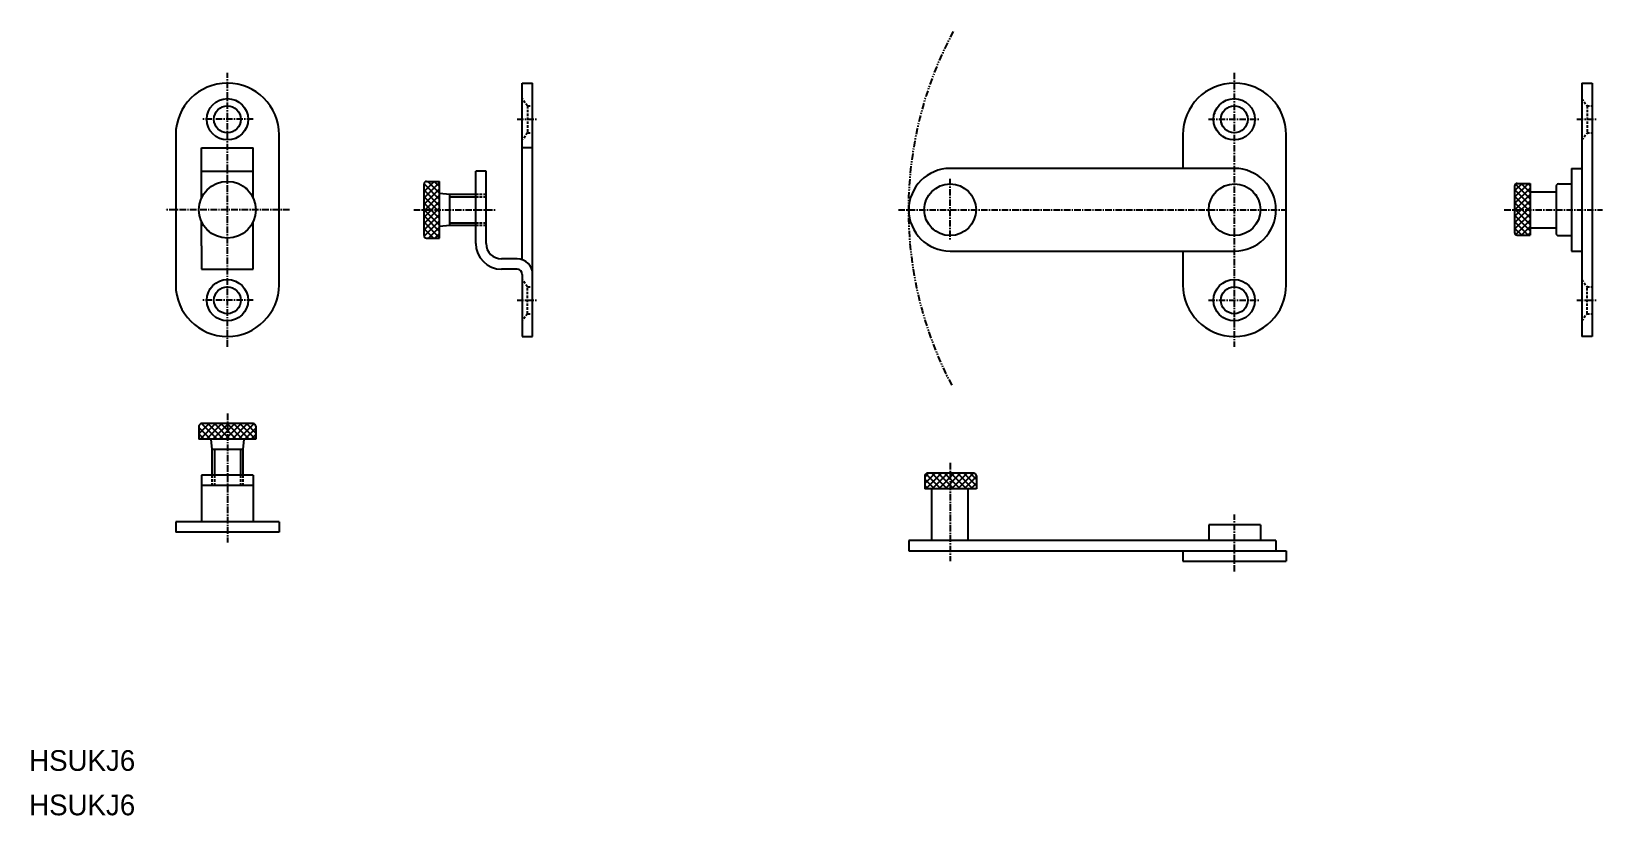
# Model space of a CAD drawing. Extents: x 0 to 304, y 0 to 152.
import ezdxf

# ---------------------------------------------------------------- set-up
doc = ezdxf.new("R2010")
doc.units = 0
for name, pattern in [('CENTER', [2, 1.25, -0.25, 0.25, -0.25]), ('DASHED', [0.75, 0.5, -0.25]), ('PHANTOM', [2.5, 1.25, -0.25, 0.25, -0.25, 0.25, -0.25])]:
    doc.linetypes.add(name, pattern=pattern)
doc.layers.get('0').update_dxf_attribs({"linetype": 'CONTINUOUS'})
doc.layers.add('CENTER', color=1, linetype='CENTER')

msp = doc.modelspace()

# ---------------------------------------------------------------- linework, layer by layer
at = {"color": 7, "linetype": 'CONTINUOUS'}
for p, q in [((95.37, 107.47), (95.37, 141.64)), ((95.37, 141.64), (97.37, 141.64)), ((97.37, 92.64), (97.37, 141.64)), ((300.28, 141.64), (300.28, 92.64)), ((300.28, 141.64), (302.28, 141.64)), ((302.28, 141.64), (302.28, 92.64)), ((28.34, 131.64), (28.34, 102.64)), ((48.34, 102.64), (48.34, 131.64)), ((223.11, 131.64), (223.11, 125.14)), ((243.11, 102.64), (243.11, 131.64)), ((33.34, 129.14), (43.34, 129.14)), ((33.34, 125.14), (33.34, 129.14)), ((43.34, 125.14), (43.34, 129.14)), ((97.37, 129.14), (95.37, 129.14)), ((33.34, 119.43), (33.34, 125.14)), ((33.34, 124.64), (43.34, 124.64)), ((43.34, 119.43), (43.34, 125.14)), ((86.37, 110.64), (86.37, 124.64)), ((88.37, 124.64), (86.37, 124.64)), ((88.37, 110.64), (88.37, 124.64)), ((233.11, 125.14), (178.11, 125.14)), ((298.28, 125.14), (300.28, 125.14)), ((76.37, 112.14), (76.37, 122.14)), ((76.87, 122.64), (79.37, 122.64)), ((79.37, 111.64), (79.37, 122.64)), ((79.37, 120.34), (81.37, 120.14)), ((81.37, 114.14), (81.37, 120.14)), ((81.37, 120.14), (86.37, 120.14)), ((88.37, 114.24), (88.37, 120.04)), ((290.28, 120.64), (295.28, 120.64)), ((33.34, 110.14), (33.34, 114.85)), ((43.34, 110.14), (43.34, 114.85)), ((79.37, 113.94), (81.37, 114.14)), ((81.37, 114.14), (86.37, 114.14)), ((290.28, 113.64), (295.28, 113.64)), ((33.34, 110.14), (33.34, 105.64)), ((43.34, 105.64), (43.34, 110.14)), ((76.87, 111.64), (79.37, 111.64)), ((94.37, 107.64), (91.37, 107.64)), ((178.11, 109.14), (233.11, 109.14)), ((223.11, 109.14), (223.11, 102.64)), ((298.28, 109.14), (300.28, 109.14)), ((33.34, 105.64), (43.34, 105.64)), ((94.37, 105.64), (91.37, 105.64)), ((95.37, 104.64), (95.37, 92.64)), ((95.37, 92.64), (97.37, 92.64)), ((302.28, 92.64), (300.28, 92.64)), ((32.84, 75.27), (32.84, 72.77)), ((43.34, 75.77), (33.34, 75.77)), ((43.84, 75.27), (43.84, 72.77)), ((43.84, 72.77), (32.84, 72.77)), ((35.14, 72.77), (35.34, 70.77)), ((41.34, 70.77), (35.34, 70.77)), ((35.34, 70.77), (35.34, 65.77)), ((41.54, 72.77), (41.34, 70.77)), ((41.34, 70.77), (41.34, 65.77)), ((33.34, 65.77), (33.34, 56.77)), ((43.34, 65.77), (33.34, 65.77)), ((43.34, 65.77), (43.34, 56.77)), ((43.34, 63.77), (33.34, 63.77)), ((174.52, 63.16), (174.52, 53.16)), ((181.52, 63.16), (181.52, 53.16)), ((48.34, 56.77), (28.34, 56.77)), ((28.34, 56.77), (28.34, 54.77)), ((48.34, 54.77), (28.34, 54.77)), ((48.34, 56.77), (48.34, 54.77)), ((238.11, 56.16), (228.11, 56.16)), ((228.11, 56.16), (228.11, 53.16)), ((238.11, 56.16), (238.11, 53.16)), ((170.11, 53.16), (170.11, 51.16)), ((241.11, 53.16), (170.11, 53.16)), ((228.05, 53.16), (220.44, 53.16)), ((241.11, 53.16), (241.11, 51.16)), ((170.11, 51.16), (243.11, 51.16)), ((223.11, 51.16), (223.11, 49.16)), ((223.11, 49.16), (243.11, 49.16)), ((243.11, 51.16), (243.11, 49.16))]:
    msp.add_line(p, q, dxfattribs=at)
at = {"color": 3, "linetype": 'DASHED'}
for p, q in [((96.37, 137.24), (95.37, 138.64)), ((96.37, 137.24), (96.37, 132.04)), ((96.37, 137.24), (97.37, 137.24)), ((300.28, 138.64), (301.28, 137.24)), ((301.28, 137.24), (302.28, 137.24)), ((301.28, 137.24), (301.28, 132.04)), ((96.37, 132.04), (95.37, 130.64)), ((96.37, 132.04), (97.37, 132.04)), ((300.28, 130.64), (301.28, 132.04)), ((301.28, 132.04), (302.28, 132.04)), ((86.37, 120.14), (88.37, 120.14)), ((86.37, 119.64), (88.37, 119.64)), ((86.37, 114.64), (88.37, 114.64)), ((86.37, 114.14), (88.37, 114.14)), ((96.37, 102.24), (95.37, 103.64)), ((300.28, 103.64), (301.28, 102.24)), ((96.37, 97.04), (96.37, 102.24)), ((96.37, 102.24), (97.37, 102.24)), ((301.28, 102.24), (302.28, 102.24)), ((301.28, 97.04), (301.28, 102.24)), ((96.37, 97.04), (95.37, 95.64)), ((96.37, 97.04), (97.37, 97.04)), ((300.28, 95.64), (301.28, 97.04)), ((301.28, 97.04), (302.28, 97.04)), ((35.34, 65.77), (35.34, 63.77)), ((35.84, 65.77), (35.84, 63.77)), ((40.84, 65.77), (40.84, 63.77)), ((41.34, 65.77), (41.34, 63.77))]:
    msp.add_line(p, q, dxfattribs=at)
at = {"color": 7}
for p, q in [((298.28, 125.14), (298.28, 109.14)), ((78.33, 122.64), (76.37, 120.68)), ((79.37, 122.44), (76.37, 119.44)), ((76.37, 122.14), (79.37, 119.14)), ((77.1, 122.64), (79.37, 120.38)), ((78.34, 122.64), (79.37, 121.62)), ((287.28, 119.57), (289.95, 122.23)), ((287.28, 120.8), (288.71, 122.23)), ((287.28, 121.73), (287.28, 112.73)), ((290.28, 119.27), (287.45, 122.1)), ((287.78, 122.23), (290.28, 122.23)), ((290.28, 120.51), (288.56, 122.23)), ((290.28, 121.75), (289.8, 122.23)), ((290.28, 122.23), (290.28, 112.23)), ((295.28, 121.64), (295.28, 112.64)), ((295.78, 122.14), (298.28, 122.14)), ((79.37, 121.2), (76.37, 118.2)), ((76.37, 120.91), (79.37, 117.91)), ((79.37, 119.96), (76.37, 116.96)), ((76.37, 119.67), (79.37, 116.67)), ((79.37, 118.73), (76.37, 115.73)), ((287.28, 118.33), (290.28, 121.33)), ((290.28, 118.04), (287.28, 121.04)), ((287.28, 117.09), (290.28, 120.09)), ((290.28, 116.8), (287.28, 119.8)), ((287.28, 115.85), (290.28, 118.85)), ((290.28, 115.56), (287.28, 118.56)), ((295.28, 120.64), (295.28, 113.64)), ((76.37, 118.43), (79.37, 115.43)), ((79.37, 117.49), (76.37, 114.49)), ((79.37, 116.25), (76.37, 113.25)), ((76.37, 115.96), (79.37, 112.96)), ((76.42, 117.14), (79.37, 114.19)), ((287.28, 114.62), (290.28, 117.62)), ((290.28, 114.32), (287.28, 117.32)), ((287.28, 113.38), (290.28, 116.38)), ((290.28, 113.09), (287.28, 116.09)), ((76.37, 114.72), (79.37, 111.72)), ((76.37, 113.48), (78.2, 111.64)), ((79.37, 115.01), (76.38, 112.03)), ((79.37, 113.78), (77.23, 111.64)), ((79.37, 112.54), (78.47, 111.64)), ((289.9, 112.23), (287.28, 114.85)), ((288.66, 112.23), (287.28, 113.61)), ((287.48, 112.34), (290.28, 115.14)), ((288.61, 112.23), (290.28, 113.9)), ((289.85, 112.23), (290.28, 112.67)), ((287.78, 112.23), (290.28, 112.23)), ((295.78, 112.14), (298.28, 112.14)), ((32.84, 73.8), (34.81, 75.77)), ((32.84, 75.03), (35.1, 72.77)), ((32.84, 73.79), (33.87, 72.77)), ((33.05, 72.77), (36.05, 75.77)), ((33.34, 75.77), (36.34, 72.77)), ((34.29, 72.77), (37.29, 75.77)), ((34.58, 75.77), (37.58, 72.77)), ((35.52, 72.77), (38.34, 75.59)), ((35.82, 75.77), (38.82, 72.77)), ((36.76, 72.77), (39.76, 75.77)), ((37.05, 75.77), (40.05, 72.77)), ((38, 72.77), (41, 75.77)), ((38.34, 75.72), (41.29, 72.77)), ((39.24, 72.77), (42.24, 75.77)), ((39.53, 75.77), (42.53, 72.77)), ((40.47, 72.77), (43.46, 75.76)), ((40.77, 75.77), (43.77, 72.77)), ((41.71, 72.77), (43.84, 74.9)), ((42, 75.77), (43.84, 73.93)), ((42.95, 72.77), (43.84, 73.67)), ((173.2, 64.18), (175.18, 66.16)), ((173.2, 65.42), (173.95, 66.16)), ((173.2, 65.66), (173.2, 63.16)), ((175.09, 63.16), (173.2, 65.05)), ((173.85, 63.16), (173.2, 63.81)), ((173.42, 63.16), (176.42, 66.16)), ((176.33, 63.16), (173.42, 66.07)), ((182.7, 66.16), (173.7, 66.16)), ((177.56, 63.16), (174.56, 66.16)), ((174.66, 63.16), (177.66, 66.16)), ((178.8, 63.16), (175.8, 66.16)), ((175.9, 63.16), (178.9, 66.16)), ((180.04, 63.16), (177.04, 66.16)), ((177.13, 63.16), (180.13, 66.16)), ((181.27, 63.16), (178.27, 66.16)), ((178.37, 63.16), (181.37, 66.16)), ((182.51, 63.16), (179.51, 66.16)), ((179.61, 63.16), (182.61, 66.16)), ((183.2, 63.71), (180.75, 66.16)), ((180.84, 63.16), (183.2, 65.52)), ((183.2, 64.95), (181.99, 66.16)), ((182.08, 63.16), (183.2, 64.28)), ((183.2, 65.66), (183.2, 63.16)), ((183.2, 63.16), (173.2, 63.16))]:
    msp.add_line(p, q, dxfattribs=at)
at = {"color": 3, "linetype": 'CONTINUOUS'}
for p, q in [((81.37, 119.64), (86.37, 119.64)), ((81.37, 114.64), (86.37, 114.64)), ((35.84, 70.77), (35.84, 65.77)), ((40.84, 70.77), (40.84, 65.77))]:
    msp.add_line(p, q, dxfattribs=at)
at = {"color": 7, "linetype": 'CONTINUOUS'}
for centre, radius in [((38.34, 134.64), 4), ((38.34, 134.64), 2.6), ((233.05, 134.64), 4), ((233.05, 134.64), 2.6), ((38.34, 117.14), 5.5), ((178.11, 117.14), 5), ((233.11, 117.14), 5), ((38.34, 99.64), 4), ((233.05, 99.64), 4), ((38.34, 99.64), 2.6), ((233.05, 99.64), 2.6)]:
    msp.add_circle(centre, radius, dxfattribs=at)
at = {"color": 3, "linetype": 'PHANTOM'}
msp.add_arc((243.05, 117.14), 73.01, 151.7987, 207.7729, dxfattribs=at)
at = {"color": 7, "linetype": 'CONTINUOUS'}
for centre, radius, start, end in [((38.34, 131.64), 10, 0, 180), ((233.11, 131.64), 10, 0, 180), ((178.11, 117.14), 8, 90, 270), ((233.11, 117.14), 8, 270, 90), ((76.87, 122.14), 0.5, 90, 180), ((76.87, 112.14), 0.5, 180, 270), ((91.37, 110.64), 5, 180, 270), ((91.37, 110.64), 3, 180, 270), ((94.37, 104.64), 3, 0, 90), ((94.37, 104.64), 1, 0, 90), ((38.34, 102.64), 10, 180, 0), ((233.11, 102.64), 10, 180, 0), ((33.34, 75.27), 0.5, 90, 180), ((43.34, 75.27), 0.5, 0, 90)]:
    msp.add_arc(centre, radius, start, end, dxfattribs=at)
at = {"color": 7}
for centre, start, end in [((287.78, 121.73), 90, 180), ((295.78, 121.64), 90, 180), ((287.78, 112.73), 180, 270), ((295.78, 112.64), 180, 270), ((173.7, 65.66), 90, 180), ((182.7, 65.66), 0, 90)]:
    msp.add_arc(centre, 0.5, start, end, dxfattribs=at)
at = {"color": 7, "linetype": 'CONTINUOUS'}
for p in [(229.22, 135.78), (230.56, 133.88), (235.54, 135.4), (236.89, 133.51), (42.02, 121.23), (181.48, 120.84), (237.26, 119.94), (34.66, 113.06), (174.74, 113.45), (228.97, 114.35), (34.95, 101.77)]:
    msp.add_point(p, dxfattribs=at)
at = {"layer": 'CENTER', "color": 1, "linetype": 'CENTER'}
for p, q in [((38.34, 90.64), (38.34, 143.64)), ((233.05, 143.64), (233.05, 90.64)), ((43.34, 134.64), (33.34, 134.64)), ((94.37, 134.64), (98.37, 134.64)), ((228.05, 134.64), (238.05, 134.64)), ((299.28, 134.64), (303.28, 134.64)), ((178.05, 123.14), (178.05, 111.14)), ((50.34, 117.14), (26.34, 117.14)), ((74.37, 117.14), (90.37, 117.14)), ((168.11, 117.14), (243.11, 117.14)), ((285.28, 117.14), (304.28, 117.14)), ((43.34, 99.64), (33.34, 99.64)), ((94.37, 99.64), (98.37, 99.64)), ((228.05, 99.64), (238.05, 99.64)), ((299.28, 99.64), (303.28, 99.64)), ((38.34, 77.71), (38.34, 52.77)), ((178.11, 68.16), (178.11, 49.16)), ((233.11, 47.16), (233.11, 58.16))]:
    msp.add_line(p, q, dxfattribs=at)

# ---------------------------------------------------------------- texts
at = {"color": 7, "linetype": 'CONTINUOUS'}
for p in [(0, 8.6), (0, 0)]:
    msp.add_text('HSUKJ6', height=4, dxfattribs=at).set_placement(p)

doc.saveas('drawing.dxf')
